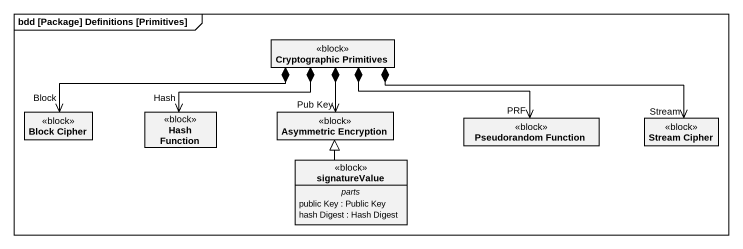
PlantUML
@startuml
mainframe bdd [Package] Definitions [Primitives]
hide circle
hide empty members
class "Cryptographic Primitives" as Cryptographic_Primitives <<block>>
class "Block Cipher" as Block_Cipher <<block>>
class "Hash Function" as Hash_Function <<block>>
class "Asymmetric Encryption" as Asymmetric_Encryption <<block>>
class "Pseudorandom Function" as Pseudorandom_Function <<block>>
class "Stream Cipher" as Stream_Cipher <<block>>
class signatureValue <<block>> {
  -- parts --
  public Key : Public Key
  hash Digest : Hash Digest
}
Cryptographic_Primitives *-left-> "Block" Block_Cipher
Cryptographic_Primitives *-left-> "Hash" Hash_Function
Cryptographic_Primitives *--> "Pub Key" Asymmetric_Encryption
Cryptographic_Primitives *-right-> "PRF" Pseudorandom_Function
Cryptographic_Primitives *-right-> "Stream" Stream_Cipher
signatureValue -up-|> Asymmetric_Encryption
@enduml
